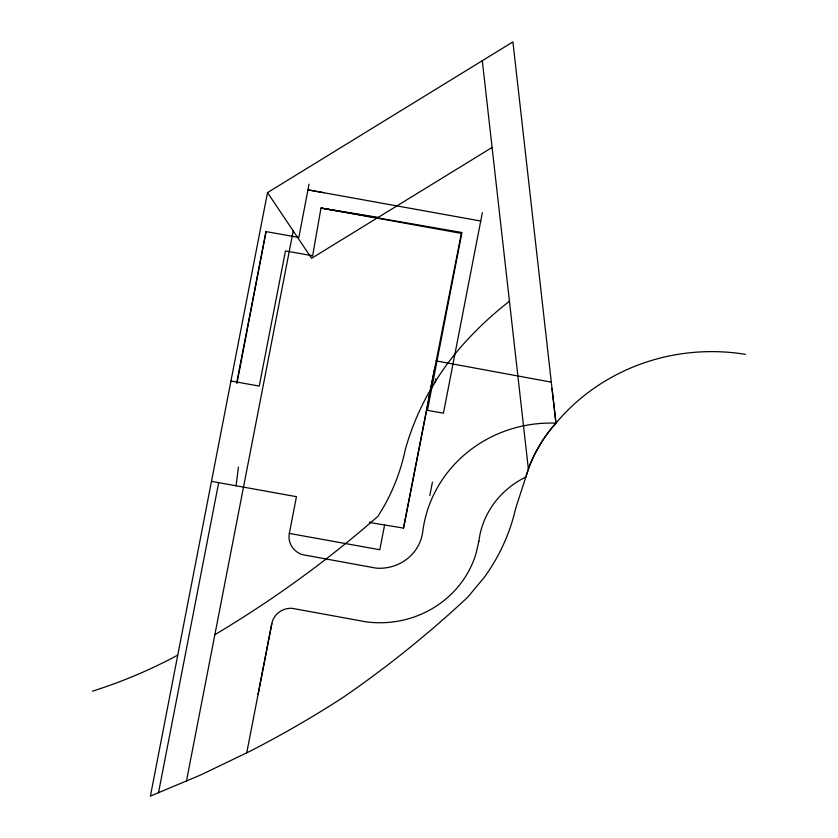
<?xml version="1.0" encoding="UTF-8"?>
<svg xmlns="http://www.w3.org/2000/svg" width="838" height="838" viewBox="0 0 838 838"><rect width="100%" height="100%" fill="white"/><g stroke="black" fill="none" stroke-linecap="round" stroke-linejoin="round"><path stroke-width="1.26" d="M236.086 485.778L238.411 467.007M478.791 541.526L479.912 534.78A86.922 83.255 1.8 0 1 525.866 477.063A146.053 139.894 1.8 0 1 535.346 453.086L540.395 444.025A146.053 139.894 1.8 0 1 555.929 423.159A202.806 195.264 9.6 0 1 745.432 354.348M309.578 255.318L312.637 255.758L320.996 208.044L378.2 217.388M258.062 694.493L271.826 623.545A19.567 18.74 1.8 0 1 291.959 608.294L365.818 621.796A100.319 96.087 1.8 0 0 476.078 553.415L478.854 541.222M427.432 410.327L461.937 232.514L320.996 208.044L461.382 233.393L428.448 400.145M236.924 383.574L266.023 231.592L298.841 237.447L309.033 184.224M211.48 481.337L296.453 496.683L289.33 533.418A19.546 18.719 1.8 0 0 302.497 554.672L376.231 568.143A43.534 41.691 1.8 0 0 422.781 531.292A129.335 123.877 1.8 0 1 555.929 423.159L512.929 41.9L267.511 192.604L150.4 796.1L200.67 774.982L249.714 751.393A1058.604 1013.959 1.8 0 0 343.632 697.059L354.547 689.433A1088.269 1042.367 1.8 0 0 417.921 640.965L428.103 632.46A1088.269 1042.367 1.8 0 0 467.709 597.211L484.196 577.466A201.455 192.96 1.8 0 0 515.684 508.32L529.281 466.41A152.265 145.843 1.8 0 1 537.148 449.65L541.903 441.668A152.265 145.843 1.8 0 1 552.923 426.636L555.982 423.106L552.033 388.507M236.829 382.044L266.023 231.592M158.487 792.863L218.687 482.636M186.424 781.246L293.216 230.921M246.728 752.891L271.826 623.545M384.611 524.976L379.803 549.749L289.33 533.418M370.606 522.661L403.518 528.108L434.838 367.358M435.142 381.95L435.739 378.849M482.353 212.653L443.438 413.218L426.5 410.159M429.8 495.562L432.429 482.154M403.518 528.108L432.115 382.432M492.084 147.457L311.589 258.303L267.511 192.604M177.761 655.106L173.194 657.558A485.6 465.121 1.8 0 1 92.568 691.14M323.688 192.667L307.955 189.859L480.729 221.023M312.637 255.758L285.475 250.918L259.246 386.088L230.953 380.976M555.982 423.106L555.353 422.991L555.929 423.159M369.349 522.105L370.92 522.388M436.116 360.916L551.32 382.138M482.3 60.703L528.359 468.871M214.863 634.68A1118.437 1071.257 1.8 0 0 365.326 527.207L378.032 516.26L384.265 505.838A213.261 204.263 1.8 0 0 405.33 449.398A282.291 270.391 1.8 0 1 427.862 394.321L438.106 377.184A282.291 270.391 1.8 0 1 462.387 345.298A352.788 337.913 1.8 0 1 509.441 301.271"/></g></svg>
